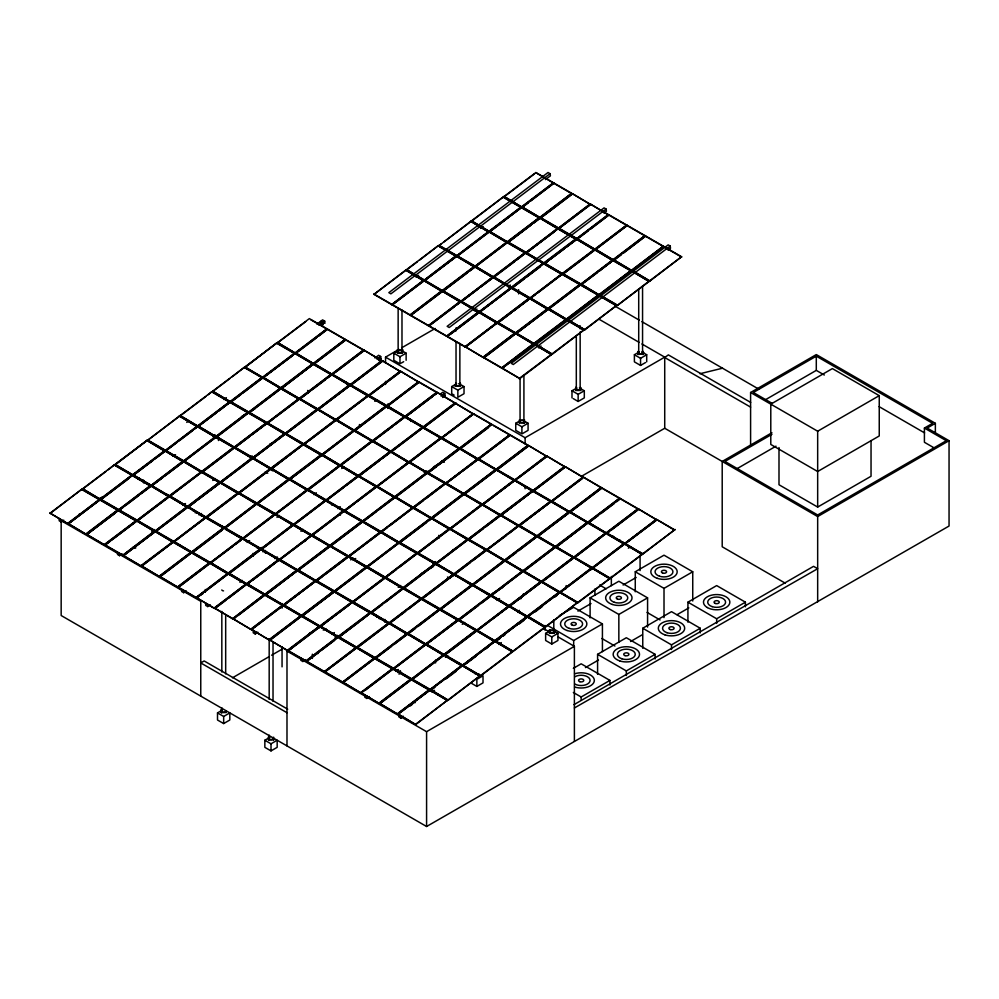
<?xml version="1.0" encoding="UTF-8"?>
<svg xmlns="http://www.w3.org/2000/svg" width="999" height="999" viewBox="0 0 999 999"><rect width="100%" height="100%" fill="white"/><g stroke="black" fill="none" stroke-linecap="round" stroke-linejoin="round"><path stroke-width="1.5" d="M225.949 712.175L226.186 712.337M460.489 383.304L459.79 383.978L460.489 383.566M553.708 630.719L554.42 630.332M460.139 383.466L460.489 386.288L455.319 386.238L455.844 385.502M456.281 573.688L455.569 573.888L456.281 574M79.246 514.073L79.396 514.61M139.435 479.945L139.66 479.258M192.732 510.164L193.294 510.976L193.182 510.164M214.935 434.602L214.71 437.15M197.315 513.374L197.902 512.937M272.377 470.866L272.702 470.541M256.78 547.14L257.33 547.177M257.093 547.327L257.405 547.914M226.298 712.549L221.129 712.599L221.129 709.565L221.753 709.839M221.591 712.599L221.353 712.362M221.778 710.289L221.441 709.64M221.553 711.812L221.728 712.699M261.551 550.237L261.95 547.402M261.551 549.338L293.419 525.049L311.126 535.601L279.383 559.527L261.588 549.288L293.419 525.049M268.469 737.212L269.031 736.937M268.469 736.9L268.469 739.934L273.639 739.884L273.639 737.162M269.131 737.612L268.694 737.175M269.043 739.597L269.068 740.009M273.152 739.422L273.639 739.884M331.993 504.87L331.705 505.057M316.396 653.296L316.571 653.995M397.427 349.875L402.609 349.825L402.609 352.859L397.427 352.859L397.427 349.825L398.089 350.549M397.877 352.747L397.977 352.547M398.002 352.422L397.44 352.822L402.21 352.734M376.573 616.121L376.81 616.858M455.969 383.978L455.794 383.479M460.489 386.238L459.965 385.901M444.018 654.982L443.793 655.669L444.255 655.244M443.793 655.669L444.143 655.107L461.75 665.734L445.304 656.231M520.017 420.629L519.717 419.967M519.38 422.902L519.88 422.639M524.537 419.905L519.368 419.955L519.368 422.939L524.537 422.939L523.926 419.942M524.537 422.627L524.537 422.902M524.088 422.902L523.951 423.114M474.325 672.739L474.975 673.139M479.495 675.199L478.908 675.624M519.305 610.327L518.943 612.587M575.899 387.562L575.611 390.472M575.611 387.437L576.236 387.712M580.781 387.749C578.858 387.15 582.529 387.837 580.781 390.472L576.036 390.472M549.25 630.019L554.42 630.019L554.42 633.054L549.25 633.054L549.662 630.057M549.837 632.692L549.712 632.267M554.42 632.742L553.833 633.229L553.896 632.567M554.42 633.004L554.02 633.116M638.661 352.135L638.011 351.673L638.661 351.648M638.336 354.258L638.011 354.133M643.181 354.445C645.167 352.023 641.221 351.111 643.181 351.723M642.482 352.147L643.181 351.411M642.782 354.508L642.694 353.946M322.665 324.975L322.652 322.577L320.592 321.403L320.604 323.788L322.665 324.975L324.675 321.104L322.577 319.892L316.933 324.163M455.319 386.288L455.756 383.316M451.66 576.398L451.71 576.823M638.011 351.411C639.522 351.648 636.95 351.511 638.011 354.445M455.919 383.554L455.669 383.454M376.498 616.258L376.66 616.907M50.112 513.149L81.856 489.21L99.513 499.413L67.82 523.701L50.05 513.124L67.82 523.701M82.63 488.761L114.373 464.835L132.03 475.024L100.337 499.325L82.58 488.736L100.337 499.325M146.841 440.409L115.16 464.71L132.867 474.937L164.61 450.999L146.841 440.409L164.61 450.999M50.112 513.486L81.856 489.21M82.63 489.098L105.832 471.603M108.267 469.767L114.373 464.835M146.928 440.459L115.072 464.335L132.867 474.937M179.37 416.034L147.627 440.297L165.335 450.524L197.078 426.585L179.37 416.034L197.078 426.585M180.157 415.584L211.888 391.658L229.545 401.848L197.864 426.136L180.095 415.559L197.864 426.136M115.16 464.71L146.89 440.771M147.627 440.297L179.37 416.371M212.675 391.208L244.418 367.27L262.075 377.46L230.382 401.76L212.625 391.171L230.382 401.76M180.145 415.921L205.782 396.591M208.229 394.742L211.888 391.658M212.675 391.533L229.758 378.646M232.205 376.798L244.418 367.27M277.61 342.545L309.353 318.606L327.01 328.796L295.317 353.097L277.547 342.507L295.317 353.097M245.08 367.257L276.773 342.957L245.08 367.257L262.787 377.485L293.306 354.47M277.61 342.869L305.682 321.703M186.751 422.415L189.223 420.542M318.981 325.349L324.638 321.079L324.95 323.251L322.889 322.065M59.191 518.419L59.203 520.816L61.264 521.99L63.736 520.129M223.876 399.525L226.361 397.652M67.77 523.339L99.513 499.413M100.287 498.963L132.03 475.024M132.817 474.575L164.548 450.636M165.335 450.524L197.028 426.236M86.051 534.24L68.294 523.651L100.037 499.712L117.745 509.94L86.051 534.24L68.269 523.638M197.802 425.786L229.545 401.848M230.332 401.398L262.075 377.46M68.344 523.676L100.112 499.762M132.642 475.374L100.862 499.625L118.581 509.852L150.312 485.914L132.605 475.686M262.737 377.123L294.48 353.184L276.823 342.994L245.005 366.883L262.787 377.485M295.267 352.734L327.01 328.796M68.344 524.013L100.037 499.712M100.862 499.625L128.946 478.446M197.602 426.561L165.859 450.836L183.566 461.051L215.309 437.125L197.602 426.561L195.155 428.733M216.096 436.675L198.339 426.086L230.07 402.147L247.789 412.375L216.096 436.675L198.302 426.073M182.842 461.526L165.085 450.949L182.842 461.526L151.099 485.464L133.391 475.237L152.922 460.514M155.369 458.666L165.135 451.311M165.859 450.836L176.848 442.545M179.296 440.709L192.72 430.581M198.389 426.111L230.157 402.197M262.675 377.809L230.906 402.06L248.614 412.287L280.357 388.349L262.6 377.772L280.357 388.349M281.031 388.012L263.261 377.422L295.005 353.484L312.712 363.711L281.031 388.012L263.237 377.41M198.389 426.448L216.696 412.637M219.143 410.801L230.07 402.147M230.906 402.06L240.672 394.692M243.119 392.857L262.65 378.122M263.324 377.46L295.055 353.521L312.774 364.073M295.841 353.072L327.585 329.133L345.242 339.335L313.549 363.624L295.791 353.034L313.549 363.624M405.719 270.105L373.976 294.368L391.683 304.595L423.426 280.657L405.719 270.105L423.426 280.657M438.274 245.742L406.456 269.63L424.213 280.207L455.906 255.919L438.186 245.692L419.93 259.865M263.311 377.784L292.62 355.694M295.841 353.396L316.596 337.749M319.031 335.914L327.585 329.133M373.976 294.368L405.719 270.429M470.766 221.341L439.023 245.604L456.73 255.831L488.474 231.893L470.766 221.341L488.474 231.893M490.484 230.519L520.954 207.143L503.296 196.953L471.503 220.854L489.26 231.443L471.466 220.841M407.729 269.068L417.495 261.701M439.023 245.604L441.471 243.756M443.906 241.92L470.766 221.666M504.07 196.503L535.814 172.565L553.471 182.767L521.778 207.055L504.02 196.466L521.778 207.055M471.553 221.216L503.296 196.953M504.07 196.828L534.59 173.814M550.099 173.689L390.896 293.843L388.836 292.657L548.039 172.502L550.099 173.689L550.412 175.849L545.429 179.608M416.084 277.223L418.569 275.349M480.756 228.421L483.241 226.536M86.001 533.878L117.745 509.94M118.581 509.852L150.262 485.551M151.099 485.464L182.792 461.163M183.566 461.051L215.26 436.763M216.046 436.313L247.789 412.375M248.614 412.287L280.307 387.987M118.431 510.339L86.738 534.627L104.445 544.855L136.189 520.916L118.481 510.689M280.981 387.649L312.712 363.711M313.499 363.261L345.242 339.335M391.683 304.595L423.376 280.294M118.506 510.377L86.663 534.253L104.445 544.855M150.999 485.976L119.256 510.239L136.975 520.467L168.706 496.54L150.999 485.976L168.706 496.54M183.479 461.563L151.786 485.864L169.493 496.091L201.236 472.152L183.479 461.563L201.236 472.152M424.213 280.207L455.906 255.919M456.73 255.831L488.424 231.531M86.738 534.627L114.81 513.461M119.256 510.239L122.927 507.48M125.362 505.644L138.799 495.516M141.234 493.668L150.999 486.313M183.554 461.613L151.736 485.502L169.493 496.091M184.253 461.126L215.996 437.187L233.654 447.377L201.96 471.678L184.203 461.088L201.96 471.678M235.714 446.366L266.184 422.989L248.526 412.799L216.733 436.7L234.49 447.29L216.808 436.75M489.21 231.081L520.954 207.143M521.728 206.693L553.471 182.767M151.786 485.864L162.775 477.572M165.21 475.736L183.529 461.925M184.253 461.451L215.996 437.187M281.044 388.411L249.3 412.687L267.008 422.902L298.751 398.976L281.044 388.748M423.963 280.632L392.22 304.895L409.927 315.122L441.67 291.184L423.963 280.632L441.67 291.184M456.431 256.219L424.737 280.519L442.445 290.734L474.188 266.808L456.431 256.219L474.188 266.808M216.783 437.062L248.526 412.799M249.3 412.687L279.82 389.672M314.235 363.686L345.979 339.76L363.636 349.95L331.943 374.25L314.185 363.661L331.943 374.25M392.22 304.895L423.951 280.969M456.481 256.256L424.737 280.182L442.445 290.734M489.011 231.868L457.267 256.131L474.975 266.358L506.718 242.42L488.948 231.83L506.718 242.42M281.706 388.399L313.399 364.111L281.706 388.399L299.425 398.626L331.106 374.338L313.449 364.136L281.631 388.024L299.425 398.626M314.235 364.023L345.979 339.76M424.737 280.519L456.481 256.581M457.267 256.131L488.998 232.193M522.315 207.03L554.058 183.092L571.703 193.294L540.022 217.582L522.252 207.005L540.022 217.582M489.785 231.743L521.478 207.455L489.785 231.743L507.492 241.97L539.185 217.67L521.528 207.48L489.71 231.368L507.492 241.97M522.315 207.367L528.409 202.76M530.856 200.911L554.058 183.092M104.395 544.492L136.139 520.554M136.975 520.467L168.656 496.178M201.186 471.79L169.443 495.729L166.983 494.305M201.91 471.316L233.654 447.377M234.44 446.928L266.184 422.989M267.008 422.902L298.701 398.613M409.927 315.122L441.608 290.834M169.243 496.515L137.5 520.779L155.207 530.993L186.95 507.067L169.243 496.515L186.95 507.067M299.375 398.264L331.106 374.338M331.893 373.888L363.636 349.95M442.395 290.384L474.138 266.446M474.975 266.358L506.655 242.058M154.42 531.443L136.663 520.866L154.42 531.443L122.677 555.382L104.97 545.154L109.853 541.47M112.3 539.635L136.713 521.228M170.017 496.066L201.761 472.127L219.418 482.317L187.725 506.618L169.967 496.028L187.725 506.618M234.266 447.727L202.497 471.978L220.205 482.205L251.948 458.266L234.178 447.689L251.948 458.266M507.442 241.608L539.185 217.67M539.972 217.22L571.703 193.294M137.5 520.779L169.243 496.84M170.017 496.391L201.761 472.127M202.497 471.978L234.228 448.039M299.275 398.951L267.532 423.214L285.252 433.441L316.983 409.503L299.275 398.951L316.983 409.503M284.465 433.891L266.708 423.301L284.465 433.891L252.722 457.817L235.015 447.589L249.663 436.551M252.11 434.702L266.758 423.663M267.532 423.214L273.639 418.606M276.086 416.77L299.275 399.275M331.693 374.675L299.95 398.938L317.657 409.165L349.4 385.227L331.693 374.675L349.4 385.227M364.21 350.287L332.467 374.55L350.174 384.777L381.918 360.839L364.21 350.287L381.918 360.839M442.357 291.258L410.614 315.522L428.321 325.749L460.064 301.81L442.357 291.258L460.064 301.81M474.9 266.883L443.131 291.134L460.839 301.361L492.582 277.422L474.825 266.845L492.582 277.422M299.95 398.938L309.715 391.571M312.15 389.722L325.587 379.608M328.022 377.759L331.693 375M410.614 315.522L442.345 291.583M475.661 266.421L507.405 242.482L525.049 252.685L493.369 276.973L475.599 266.396L493.369 276.973M336.139 371.79L349.563 361.663M351.998 359.815L364.21 350.612M443.131 291.134L467.544 272.727M469.992 270.879L474.875 267.195M475.661 266.745L507.405 242.482M572.452 193.719L540.709 217.982L558.416 228.209L590.159 204.271L572.452 193.719L590.159 204.271M557.629 228.659L539.872 218.069L557.629 228.659L525.886 252.597L508.179 242.37L531.381 224.875M533.816 223.039L539.922 218.431M540.709 217.982L572.439 194.043M212.775 480.444L215.26 478.571M374.987 358.029L378.609 355.294L380.669 356.468L380.981 358.641L378.534 360.477M183.004 505.432L185.502 503.558M377.035 359.215L380.669 356.468M117.507 552.097L117.52 554.482L119.58 555.669L122.053 553.796M151.736 531.406L154.221 529.545M249.663 457.742L252.148 455.869M122.677 555.382L154.37 531.093M155.207 530.993L186.9 506.705M187.675 506.256L219.418 482.317M220.205 482.205L251.885 457.904M252.722 457.817L284.415 433.529M285.252 433.441L316.933 409.14M155.057 531.48L123.364 555.781L141.071 566.008L172.815 542.07L155.057 531.48L172.815 542.07M317.657 409.165L349.35 384.865M428.321 325.749L460.002 301.448M155.132 531.53L123.364 555.444L141.071 566.008M187.637 507.13L155.894 531.393L173.601 541.62L205.344 517.682L187.637 507.13L205.344 517.682M220.105 482.717L188.411 507.005L206.119 517.232L237.862 493.294L220.105 482.717L237.862 493.294M350.174 384.777L381.868 360.477M460.839 301.361L492.532 277.06M493.319 276.611L525.049 252.685M123.364 555.781L155.107 531.843M155.894 531.393L187.637 507.455M220.155 482.742L188.411 506.68L206.119 517.232M252.635 458.341L220.891 482.604L238.599 492.819L270.342 468.893L252.635 458.341L270.342 468.893M285.102 433.916L253.409 458.216L271.116 468.444L302.859 444.505L285.102 433.916L302.859 444.505M525.886 252.597L557.579 228.296M558.416 228.209L590.097 203.908M188.411 507.005L195.742 501.486M198.177 499.65L220.155 483.079M220.891 482.604L252.622 458.666M285.177 433.966L253.409 457.892L271.116 468.444M317.67 409.565L285.926 433.828L303.646 444.056L335.377 420.117L317.67 409.565L335.377 420.117M350.025 385.264L318.344 409.553L336.051 419.78L367.794 395.841L350.025 385.264L367.794 395.841M460.614 301.798L428.846 326.049L446.553 336.276L478.296 312.337L460.539 301.748L478.296 312.337M253.409 458.216L285.152 434.278M285.926 433.828L317.67 409.89M350.112 385.302L318.294 409.19L336.051 419.78M382.605 360.901L350.861 385.164L368.569 395.392L400.312 371.466L382.605 360.901L400.312 371.466M428.846 326.049L454.483 306.718M456.918 304.87L460.589 302.11M493.893 276.948L525.636 253.009L543.294 263.212L511.6 287.5L493.843 276.923L511.6 287.5M558.104 228.596L526.411 252.897L544.13 263.124L575.861 239.186L558.154 228.958M318.344 409.553L350.087 385.614M510.814 287.949L493.056 277.372L510.814 287.949L479.083 311.888L461.363 301.661L478.459 288.773M480.906 286.938L493.106 277.734M493.893 277.285L514.647 261.626M517.082 259.79L525.636 253.009M558.179 228.646L526.423 252.572L544.13 263.124M590.684 204.246L558.941 228.509L576.648 238.736L608.391 214.797L590.684 204.246L608.391 214.797M350.861 385.164L382.605 361.238M526.411 252.897L554.495 231.718M558.941 228.509L590.684 204.57M606.131 209.078L449.2 327.51L447.152 326.323L604.083 207.892L606.131 209.078L606.443 211.239L603.945 213.124M474.425 310.876L476.91 308.991M141.021 565.646L172.765 541.708M173.601 541.62L205.294 517.32M206.069 516.87L237.812 492.944M238.599 492.819L270.279 468.531M271.066 468.081L302.809 444.143M303.646 444.056L335.327 419.755M446.553 336.276L478.246 311.975M141.608 565.983L173.351 542.045L190.996 552.235L159.316 576.535L141.546 565.946L159.316 576.535M174.076 541.558L205.869 517.657L223.526 527.847L191.833 552.147L174.076 541.558L191.833 552.147M336.001 419.418L367.744 395.479M368.569 395.392L400.262 371.104M479.083 311.888L510.764 287.6M511.55 287.15L543.294 263.212M141.608 566.308L173.351 542.045M238.399 493.269L206.656 517.544L224.363 527.759L256.106 503.833L238.399 493.269L256.106 503.833M270.866 468.868L239.123 493.131L256.83 503.359L288.574 479.42L270.866 468.868L288.574 479.42M303.334 444.455L271.641 468.743L289.36 478.971L321.091 455.032L303.334 444.455L272.827 468.081M544.068 262.762L575.811 238.823M576.648 238.736L608.341 214.435M174.126 541.92L205.869 517.657M206.656 517.544L238.386 493.606M239.123 493.131L270.866 469.193M303.409 444.493L271.641 468.419L289.36 478.971M335.914 420.092L304.171 444.355L321.878 454.582L353.621 430.644L335.914 420.092L353.621 430.644M336.576 419.755L368.319 395.816L385.976 406.019L354.283 430.307L336.526 419.717L354.283 430.307M400.874 371.453L369.106 395.704L386.813 405.919L418.556 381.993L400.786 371.403L418.556 381.993M479.008 312.425L447.24 336.663L464.947 346.89L496.69 322.964L478.933 312.375L496.69 322.964M304.171 444.355L306.606 442.52M309.053 440.684L335.914 420.429M336.576 420.079L368.319 395.816M450.899 333.903L477.759 313.649M544.03 263.636L512.287 287.899L529.994 298.127L561.738 274.188L544.03 263.961M576.498 239.223L544.805 263.511L562.524 273.738L594.255 249.8L576.498 239.223L594.255 249.8M369.106 395.704L399.625 372.689M479.757 312.287L511.451 287.987L479.707 311.925L497.477 322.515L529.158 298.214L511.5 288.024L479.682 311.913L497.477 322.515M512.287 287.899L524.5 278.696M526.935 276.848L540.359 266.721M576.573 239.261L544.817 263.187L562.524 273.738M596.266 248.439L626.735 225.062L609.078 214.872L577.285 238.773L595.042 249.35L577.36 238.811M544.805 263.511L548.476 260.751M550.911 258.916L564.348 248.788M566.783 246.94L576.548 239.585M577.335 239.136L588.324 230.844M590.759 229.008L609.078 214.872M159.266 576.173L190.996 552.235M191.783 551.785L223.526 527.847M256.044 503.471L224.363 527.759M256.83 503.359L288.524 479.058M289.298 478.608L321.041 454.67M321.878 454.582L353.571 430.294M354.233 429.945L385.976 406.019M464.947 346.89L496.64 322.602M160.002 576.598L191.746 552.659L209.39 562.862L177.71 587.15L159.94 576.573L177.71 587.15M225.524 529.333L241.97 538.836L224.263 528.284L192.52 552.547L210.227 562.774L240.747 539.76M386.813 405.919L418.494 381.63M497.415 322.153L529.158 298.214M529.994 298.127L561.688 273.826M160.002 576.923L191.746 552.659M274.5 514.448L256.793 503.896L225.05 528.159L242.757 538.386L273.276 515.372M289.26 479.483L257.517 503.746L275.225 513.973L306.968 490.034L289.26 479.483L306.968 490.034M321.728 455.069L290.035 479.37L307.754 489.585L339.485 465.659L321.728 455.069L339.485 465.659M562.462 273.376L594.205 249.45M594.992 249.001L626.735 225.062M192.52 552.547L221.815 530.444M225.05 528.159L256.793 503.896M257.517 503.746L289.26 479.82M321.778 455.094L290.035 479.033L307.754 489.585M341.496 464.285L371.965 440.909L354.308 430.719L322.515 454.62L340.272 465.209L322.565 454.657M465.472 346.865L497.215 322.939L514.872 333.129L483.179 357.417L465.422 346.84L483.179 357.417M529.682 298.514L498.002 322.814L515.709 333.042L547.452 309.103L529.682 298.514L547.452 309.103M290.035 479.37L321.778 455.432M322.565 454.982L354.308 430.719M354.97 430.369L386.713 406.443L404.37 416.633L372.677 440.934L354.92 430.344L372.677 440.934M387.5 405.994L419.243 382.055L436.888 392.245L405.207 416.546L387.437 405.956L405.207 416.546M465.472 347.202L497.215 322.939M529.77 298.564L498.002 322.49L515.709 333.042M530.469 298.064L562.262 274.163L579.919 284.353L548.226 308.654L530.469 298.064L548.226 308.654M354.97 430.706L386.713 406.443M498.002 322.814L511.426 312.687M513.873 310.851L528.521 299.8M594.792 249.775L563.049 274.051L580.756 284.265L612.499 260.339L594.792 249.775L612.499 260.339M595.566 249.325L627.31 225.399L644.967 235.589L613.274 259.89L595.516 249.3L613.274 259.89M387.5 406.318L419.243 382.055M530.519 298.426L535.402 294.742M537.849 292.907L562.262 274.163M563.049 274.051L594.792 250.112M595.566 249.663L627.31 225.399M177.66 586.788L209.39 562.862M210.227 562.774L241.92 538.473M274.438 514.085L242.757 538.386M275.225 513.973L306.918 489.672M307.692 489.235L339.435 465.297M340.222 464.847L371.965 440.909M483.129 357.068L514.872 333.129M209.977 563.199L178.234 587.462L195.941 597.677L227.685 573.751L209.977 563.199L227.685 573.751M210.764 562.749L242.495 538.811L260.152 549L228.471 573.301L210.702 562.712L228.471 573.301M372.627 440.571L404.37 416.633M515.659 332.679L547.402 308.741M548.176 308.291L579.919 284.353M178.234 587.462L208.754 564.447M275.05 514.435L243.281 538.686L260.989 548.913L292.732 524.975L274.975 514.398L292.732 524.975M307.492 490.01L275.749 514.273L293.456 524.5L325.199 500.574L307.492 490.01L325.199 500.574M405.157 416.183L436.888 392.245M580.756 284.265L612.449 259.977M210.752 563.074L232.73 546.503M235.177 544.667L241.271 540.059M243.281 538.686L273.801 515.671M340.022 465.634L308.279 489.897L325.986 500.124L357.729 476.186L340.022 465.634L357.729 476.186M340.796 465.184L372.54 441.246L390.197 451.436L358.504 475.736L340.746 465.147L358.504 475.736M613.224 259.528L644.967 235.589M275.749 514.273L292.844 501.386M295.279 499.55L307.492 490.347M308.279 489.897L340.01 465.959M373.151 440.871L404.945 416.97L422.602 427.16L390.921 451.461L373.151 440.871L390.921 451.461M437.425 392.557L455.182 403.134L437.425 392.557L405.731 416.845L423.439 427.072L455.969 402.684M515.609 333.554L483.866 357.817L501.573 368.044L533.316 344.106L515.609 333.554L533.316 344.106M548.076 309.141L516.396 333.429L534.103 343.656L565.846 319.717L548.076 309.141L565.846 319.717M340.796 465.509L356.668 453.546M359.116 451.698L372.54 441.246M373.201 441.233L392.744 426.498M395.179 424.662L404.945 416.97M437.5 392.595L405.731 416.521L423.439 427.072M483.866 357.817L514.385 334.802M548.164 309.178L516.396 333.104L534.103 343.656M548.863 308.691L580.656 284.79L598.314 294.98L566.62 319.28L548.863 308.691L566.62 319.28M581.393 284.303L613.124 260.364L630.844 270.592L599.15 294.892L581.393 284.303L599.15 294.892M405.731 416.845L432.592 396.591M435.027 394.755L437.475 392.919M516.396 333.429L548.139 309.503M548.913 309.053L580.656 284.79M613.96 259.952L645.704 236.014L663.361 246.204L631.668 270.504L613.91 259.915L631.668 270.504M581.443 284.665L597.315 272.702M599.75 270.854L613.124 260.364L581.356 284.29M613.96 260.277L621.291 254.757M623.726 252.922L645.704 236.014M276.985 517.357L279.458 515.484M341.733 468.494L344.205 466.62M440.284 394.118L442.707 392.295L444.755 393.481L445.067 395.641L442.632 397.477M247.14 542.457L249.625 540.584M441.121 396.216L444.755 393.481M181.643 589.123L181.656 591.508L183.704 592.694L186.176 590.821M313.861 494.655L316.346 492.782M195.941 597.677L227.635 573.389M228.409 572.939L260.152 549M260.989 548.913L292.682 524.612M293.456 524.5L325.15 500.212M325.986 500.124L357.679 475.824M358.454 475.374L422.602 427.16M501.573 368.044L533.266 343.743M215.559 607.38L246.029 584.003L228.371 573.813L196.578 597.714L214.335 608.304L196.628 597.752M229.158 573.364L260.889 549.425L278.546 559.627L246.865 583.916L229.096 573.326L246.865 583.916M423.389 426.71L455.132 402.772M534.053 343.294L565.796 319.368M566.57 318.918L598.314 294.98M196.628 598.076L202.735 593.468M205.17 591.633L228.371 573.813M294.118 524.55L325.861 500.611L343.519 510.814L311.825 535.102L294.068 524.525L311.825 535.102M358.304 476.186L326.536 500.437L344.243 510.664L375.986 486.725L358.229 476.136L375.986 486.725M599.1 294.53L630.844 270.592M631.618 270.142L663.361 246.204M229.146 573.688L259.665 550.674M294.118 524.887L325.861 500.611M326.536 500.437L343.631 487.549M346.066 485.701L358.279 476.498M391.308 451.523L423.101 427.622L440.759 437.812L409.066 462.112L391.358 451.548L407.804 461.376M533.853 344.081L502.11 368.344L519.817 378.571L551.56 354.633L533.853 344.081L551.56 354.633M407.13 461.713L390.634 451.86L408.391 462.45L376.66 486.388L358.941 476.161L379.695 460.514M382.142 458.666L390.684 452.222M455.507 403.346L423.763 427.609L441.471 437.837L473.214 413.898L455.507 403.346L473.214 413.898M534.627 343.631L566.371 319.692L584.028 329.895L552.335 354.183L534.577 343.606L552.335 354.183M567.157 319.255L598.901 295.317L616.545 305.507L584.865 329.807L567.095 319.218L584.865 329.807M391.358 451.885L423.101 427.622M423.763 427.609L455.507 403.671M502.11 368.344L533.841 344.418M534.627 343.968L566.371 319.692M631.443 270.941L599.675 295.192L617.382 305.419L649.125 281.481L631.368 270.904L649.125 281.481M632.205 270.479L663.935 246.541L681.593 256.743L649.912 281.031L632.142 270.454L649.912 281.031M570.816 316.82L598.901 295.317M599.675 295.192L631.418 271.253M632.192 270.804L663.935 246.541M670.217 246.079L513.299 364.51L511.238 363.324L668.169 244.892L670.217 246.079L670.529 248.252L668.044 250.125M538.511 347.877L541.008 345.991M300.949 531.343L303.421 529.47M205.682 602.996L205.694 605.382L207.742 606.568L210.215 604.707M239.91 582.305L242.382 580.431M337.824 508.641L340.309 506.768M214.285 607.941L246.029 584.003M246.803 583.553L278.546 559.627M279.383 559.527L311.076 535.239M311.775 534.74L343.519 510.814M344.243 510.664L375.936 486.363M376.66 486.388L408.341 462.087M246.628 584.353L214.81 608.241L232.567 618.831L264.26 594.53L246.553 584.315L228.296 598.476M247.34 583.866L279.071 559.927L296.79 570.154L265.097 594.442L247.34 583.866L265.097 594.442M409.016 461.75L440.759 437.812M441.471 437.837L473.164 413.536M584.028 329.895L518.981 378.658M214.86 608.603L225.849 600.324M279.907 559.502L311.651 535.576L329.308 545.766L297.615 570.067L279.857 559.477L297.615 570.067M312.362 535.077L344.093 511.151L361.75 521.341L330.07 545.641L312.3 535.052L330.07 545.641M376.511 486.7L344.767 510.964L362.487 521.191L394.218 497.252L376.511 486.7L394.218 497.252M584.815 329.445L616.545 305.507M617.382 305.419L649.075 281.119M247.39 584.228L249.825 582.38M252.272 580.544L265.697 570.417M268.144 568.568L279.071 559.927L247.315 583.853M279.907 559.84L289.673 552.472M292.12 550.636L311.651 535.576M377.185 486.363L408.928 462.425L426.585 472.614L394.892 496.915L377.135 486.326L394.892 496.915M409.59 462.087L441.333 438.149L458.991 448.339L427.297 472.639L409.54 462.05L427.297 472.639M649.862 280.669L681.593 256.743M312.35 535.414L344.093 511.151M344.767 510.964L354.533 503.596M356.98 501.76L376.511 487.025M377.185 486.688L407.704 463.673M441.945 437.774L473.738 413.873L491.396 424.063L459.715 448.364L441.945 437.774L459.715 448.364M409.59 462.412L441.333 438.149M441.995 438.136L473.738 413.873M232.567 618.831L264.26 594.53M265.047 594.093L296.79 570.154M297.565 569.705L329.308 545.766M330.007 545.279L361.75 521.341M362.487 521.191L394.168 496.89M394.842 496.553L426.585 472.614M427.247 472.277L458.991 448.339M459.652 448.002L491.396 424.063M233.254 618.893L264.997 594.967L282.655 605.157L250.961 629.457L233.204 618.868L250.961 629.457M233.254 619.23L235.702 617.382M238.137 615.546L264.997 594.967M298.301 570.129L330.045 546.191L347.702 556.393L316.009 580.681L298.251 570.092L316.009 580.681M362.512 521.778L330.744 546.028L348.464 556.256L380.194 532.317L362.437 521.74L380.194 532.317M394.905 497.315L363.161 521.59L380.881 531.805L412.612 507.879L394.905 497.315L412.612 507.879M265.784 594.842L297.465 570.541L265.784 594.842L283.491 605.069L265.734 594.48L297.527 570.579L315.185 580.769L284.715 604.145M298.301 570.454L328.821 547.44M330.744 546.028L362.487 522.09M363.161 521.59L376.598 511.463M379.033 509.615L393.681 498.576M395.579 496.978L427.322 473.039L444.98 483.241L413.286 507.529L395.529 496.953L413.286 507.529M459.727 448.763L427.984 473.026L445.691 483.254L477.435 459.328L459.727 448.763L477.435 459.328M395.579 497.315L427.322 473.039M460.402 448.426L492.132 424.488L509.79 434.69L478.109 458.978L460.339 448.401L478.109 458.978M427.984 473.026L436.526 466.583M438.973 464.747L459.727 449.1M460.389 448.751L488.474 427.584M250.911 629.095L282.655 605.157M283.441 604.707L315.185 580.769M315.959 580.319L347.702 556.393M348.464 556.256L380.144 531.955M380.881 531.805L412.562 507.517M413.236 507.167L444.98 483.241M251.498 629.432L283.241 605.494L300.886 615.684L269.206 639.984L251.436 629.395L269.206 639.984M445.691 483.254L477.385 458.966M478.046 458.616L509.79 434.69M251.498 629.757L283.241 605.494M348.314 556.743L316.546 580.981L334.253 591.208L365.996 567.282L348.226 556.693L365.996 567.282M380.731 532.292L348.988 556.555L366.695 566.783L398.439 542.844L380.731 532.292L398.439 542.844M381.406 531.78L413.149 507.854L430.806 518.044L399.113 542.345L381.356 531.755L399.113 542.345M284.016 605.369L315.709 581.081L283.966 605.007L301.723 615.596L333.416 591.296L315.759 581.106L283.941 604.994L301.723 615.596M316.546 580.981L322.64 576.386M325.087 574.537L348.276 557.055M413.811 507.504L445.554 483.578L463.211 493.768L431.518 518.069L413.761 507.48L431.518 518.069M446.166 483.204L477.909 459.265L495.616 469.493L463.936 493.781L446.166 483.204L463.936 493.781M348.988 556.555L380.719 532.629M381.406 532.117L387.5 527.509M389.947 525.674L413.149 507.854M413.811 507.842L423.576 500.474M426.024 498.626L445.554 483.578M478.633 458.953L510.377 435.015L528.034 445.217L496.341 469.505L478.583 458.928L496.341 469.505M446.216 483.566L459.652 473.439M462.087 471.59L476.735 460.551M478.633 459.29L510.377 435.015M350.674 559.902L353.147 558.029M253.234 630.456L253.247 632.842L255.307 634.028L257.779 632.155M353.196 560.389L355.681 558.516M269.156 639.622L300.886 615.684M301.673 615.234L333.416 591.296M334.253 591.208L365.934 566.92M398.389 542.494L366.695 566.783M399.063 541.982L430.806 518.044M431.468 517.707L463.211 493.768M463.873 493.431L495.616 469.493M496.291 469.155L528.034 445.217M269.892 640.047L301.636 616.108L319.28 626.311L287.6 650.599L269.83 640.009L287.6 650.599M334.103 591.695L302.41 615.996L320.117 626.211L351.86 602.285L334.103 591.695L351.86 602.285M269.892 640.371L301.636 616.108M334.178 591.745L302.41 615.659L320.117 626.211M366.708 567.357L334.94 591.608L352.647 601.835L384.39 577.897L366.621 567.307L384.39 577.897M367.357 566.833L399.101 542.894L416.745 553.096L385.065 577.385L367.382 566.845M431.518 518.456L399.775 542.719L417.482 552.947L449.225 529.008L431.518 518.456L449.225 529.008M302.41 615.996L334.153 592.057M334.94 591.608L366.67 567.669M367.357 567.157L399.101 542.894M399.775 542.719L426.623 522.465M429.071 520.629L431.506 518.781M463.923 494.18L432.18 518.444L449.887 528.671L481.63 504.732L463.923 494.18L481.63 504.732M496.353 469.917L464.585 494.168L482.292 504.383L514.035 480.457L496.278 469.867L514.035 480.457M432.18 518.444L463.923 494.505M528.746 445.629L497.002 469.892L514.71 480.107L546.453 456.181L528.746 445.629L546.453 456.181M464.585 494.168L469.468 490.484M471.915 488.636L496.328 470.229M497.002 469.892L528.733 445.954M287.55 650.237L319.28 626.311M320.067 625.861L351.81 601.922M352.647 601.835L384.328 577.534M385.065 577.385L416.745 553.096M417.482 552.947L449.163 528.646M449.887 528.671L481.58 504.37M319.892 626.66L288.124 650.911L305.831 661.126L337.575 637.2L319.817 626.61L337.575 637.2M352.335 602.222L320.642 626.523L338.361 636.75L370.092 612.812L352.385 602.584M482.292 504.383L513.986 480.094M514.71 480.107L546.391 455.819M288.124 650.911L319.867 626.972M352.41 602.272L320.567 626.148L338.361 636.75M384.915 577.872L353.171 602.135L370.879 612.362L402.622 588.423L384.915 577.872L402.622 588.423M385.589 577.36L417.332 553.421L434.99 563.623L403.296 587.912L385.539 577.335L403.296 587.912M449.75 528.983L418.007 553.246L435.714 563.473L467.457 539.535L449.75 528.983L467.457 539.535M320.642 626.523L348.726 605.344M482.155 504.707L450.412 528.971L468.119 539.198L499.862 515.259L482.155 504.707L499.862 515.259M514.51 480.394L482.829 504.695L500.536 514.922L532.28 490.984L514.51 480.394L532.28 490.984M353.171 602.135L384.915 578.196M386.813 576.773L396.578 569.405M399.013 567.569L417.332 553.421M418.007 553.246L449.75 529.308M450.412 528.971L482.155 505.032M514.597 480.444L482.829 504.358L500.536 514.922M546.977 456.156L515.234 480.419L532.942 490.646L564.685 466.708L546.977 456.156L564.685 466.708M482.829 504.695L514.56 480.756M518.893 477.659L546.977 456.481M331.893 634.452L334.378 632.567M398.239 587.362L400.711 585.489M300.799 657.916L300.811 660.302L302.859 661.488L305.332 659.615M335.027 637.225L337.5 635.352M433.067 563.473L435.552 561.6M305.831 661.126L337.525 636.838M338.299 636.388L370.042 612.449M370.879 612.362L402.572 588.061M403.246 587.549L434.99 563.623M435.714 563.473L467.407 539.173M468.119 539.198L499.812 514.897M500.487 514.56L532.217 490.621M532.942 490.646L564.635 466.346M338.286 637.275L306.518 661.525L324.225 671.753L355.969 647.814L338.261 637.587M306.518 661.525L318.731 652.322M321.166 650.474L334.59 640.347M371.566 612.424L389.273 622.976L371.516 612.399L403.309 588.498L420.966 598.688L390.497 622.065M403.983 587.986L435.726 564.048L453.384 574.238L421.69 598.538L403.933 587.949L421.69 598.538M455.332 573.176L485.801 549.8L468.144 539.597L436.351 563.511L454.108 574.088L436.426 563.548M339.036 637.137L370.729 612.849L388.486 623.426L356.755 647.364L339.036 637.137L358.579 622.414M361.014 620.566L370.729 612.849L338.961 636.763L356.755 647.364M500.574 515.334L468.806 539.585L486.513 549.812L518.256 525.874L500.499 515.297L518.256 525.874M371.566 612.762L382.555 604.47M384.99 602.634L403.309 588.498M403.983 588.311L435.726 564.048M436.401 563.861L468.144 539.597M468.806 539.585L483.454 528.546M485.901 526.698L500.549 515.659M565.372 466.77L533.628 491.033L551.336 501.261L583.079 477.322L565.372 466.77L583.079 477.322M501.223 515.309L532.904 491.021L501.223 515.309L518.931 525.536L550.611 501.248L532.966 491.046L501.223 514.985L518.931 525.536M533.628 491.033L565.372 467.107M324.225 671.753L355.919 647.452M356.693 647.002L388.436 623.076M389.223 622.627L420.966 598.688M421.64 598.176L453.384 574.238M454.058 573.726L485.801 549.8M486.513 549.812L518.206 525.524M356.493 647.789L324.75 672.052L342.457 682.28L374.2 658.341L356.493 647.789L374.2 658.341M518.881 525.174L550.611 501.248M551.336 501.261L583.029 476.96M389.023 623.401L357.28 647.664L374.987 657.891L406.73 633.965L389.023 623.401L406.73 633.965M389.797 622.951L421.541 599.025L439.198 609.215L407.505 633.516L389.747 622.926L407.505 633.516M453.958 574.575L422.215 598.838L439.922 609.065L471.665 585.127L453.958 574.575L471.665 585.127M486.376 550.137L454.632 574.4L472.34 584.615L504.083 560.689L486.376 550.137L504.083 560.689M324.75 672.052L329.633 668.368M332.08 666.533L356.493 648.114M357.28 647.664L389.023 623.738M487.05 549.787L518.793 525.849L536.438 536.051L504.757 560.339L486.988 549.762L504.757 560.339M389.797 623.289L405.669 611.313M408.116 609.477L421.541 599.025M422.215 598.838L453.958 574.9M454.632 574.4L470.504 562.425M472.952 560.589L486.376 550.461M487.05 550.124L506.58 535.389M509.015 533.553L518.793 525.849M551.86 501.236L583.603 477.297L601.261 487.5L569.567 511.788L551.81 501.211L569.567 511.788M519.455 525.836L551.148 501.548L519.405 525.486L537.162 536.063L568.856 511.775L551.198 501.573L519.38 525.462L537.162 536.063M551.86 501.56L582.38 478.546M342.457 682.28L374.15 657.979M374.987 657.891L406.68 633.603M407.455 633.154L439.198 609.215M439.922 609.065L471.615 584.765M472.34 584.615L504.033 560.327M504.707 559.977L536.438 536.051M537.112 535.701L568.856 511.775M569.517 511.426L601.261 487.5M343.144 682.342L374.887 658.416L392.545 668.606L360.851 692.894L343.094 682.317L360.851 692.894M407.417 634.028L375.674 658.291L393.381 668.518L425.124 644.58L407.417 634.028L425.124 644.58M408.191 633.578L439.935 609.64L457.592 619.83L425.899 644.13L408.141 633.541L425.899 644.13M472.377 585.214L440.634 609.477L458.341 619.705L490.084 595.766L472.377 585.214L490.084 595.766M504.795 560.764L473.051 585.027L490.759 595.254L522.502 571.316L504.795 560.764L522.502 571.316M343.144 682.679L374.887 658.416M375.674 658.291L391.546 646.328M393.981 644.48L407.417 634.353M505.469 560.427L537.212 536.488L554.857 546.678L523.176 570.978L505.407 560.389L523.176 570.978M555.581 546.703L537.824 536.113L569.567 512.187L587.275 522.402L555.581 546.703L537.799 536.101M408.191 633.903L415.522 628.383M417.957 626.535L439.935 609.64M440.634 609.477L472.377 585.539M473.051 585.027L504.795 561.101M505.469 560.751L516.446 552.472M518.893 550.624L537.212 536.488M537.874 536.151L569.617 512.212L587.325 522.764M570.279 511.875L602.022 487.937L619.68 498.126L587.986 522.427L570.229 511.838L587.986 522.427M537.874 536.475L568.394 513.461M570.279 512.2L602.022 487.937M360.801 692.544L392.545 668.606M393.381 668.518L425.075 644.218M425.849 643.768L457.592 619.83M458.341 619.705L490.034 595.404M490.759 595.254L522.452 570.953M523.126 570.616L554.857 546.678M361.388 692.869L393.131 668.943L410.776 679.133L379.096 703.433L361.326 692.844L379.096 703.433M555.531 546.341L587.275 522.402M425.649 644.555L393.906 668.818L411.613 679.045L443.356 655.107L425.649 644.555L443.356 655.107M444.143 654.657L426.373 644.08L458.116 620.142L475.824 630.369L444.143 654.657L426.348 644.055M587.936 522.065L619.68 498.126M365.047 690.446L393.131 668.943M393.906 668.818L425.649 644.879M426.436 644.105L458.179 620.167L475.886 630.731M490.771 595.829L459.028 620.092L476.735 630.319L508.479 606.381L490.771 595.829L508.479 606.381M491.446 595.317L523.189 571.391L540.846 581.58L509.153 605.881L491.396 595.292L509.153 605.881M426.436 644.43L458.166 620.504M523.863 571.041L555.606 547.115L573.251 557.305L541.57 581.593L523.801 571.016L541.57 581.593M459.028 620.092L478.558 605.369M481.006 603.521L490.771 596.166M492.669 594.73L523.189 571.391M523.863 571.378L555.606 547.115M588.673 522.489L620.416 498.551L638.074 508.753L606.381 533.041L588.623 522.465L606.381 533.041M575.199 556.406L605.669 533.029L588.011 522.827L556.218 546.74L573.975 557.317L556.268 547.102L562.375 542.494M564.81 540.659L587.961 522.802L556.268 547.102M588.673 522.827L598.438 515.459M600.886 513.611L614.31 503.484M616.758 501.648L620.416 498.551M395.904 671.39L398.389 669.517M397.952 672.577L400.437 670.704M462.237 624.313L464.71 622.439M364.797 694.867L364.81 697.252L366.87 698.438L369.343 696.565M399.026 674.163L401.511 672.29M497.065 600.424L499.55 598.551M379.046 703.071L410.776 679.133M411.613 679.045L443.306 654.745M444.093 654.295L475.824 630.369M476.735 630.319L508.429 606.018M509.103 605.519L540.846 581.58M541.52 581.243L573.251 557.305M379.782 703.496L411.526 679.557L429.17 689.76L397.49 714.048L379.72 703.458L397.49 714.048M573.926 556.967L605.669 533.029M444.068 655.194L412.3 679.445L430.007 689.66L460.527 666.645M476.573 630.794L444.83 655.057L462.537 665.284L494.28 641.346L476.573 630.794L494.28 641.346M508.953 606.331L477.272 630.619L494.98 640.846L526.723 616.92L508.953 606.331L526.723 616.92M541.371 581.88L509.69 606.181L527.397 616.408L559.14 592.469L541.371 581.88L559.14 592.469M606.331 532.679L638.074 508.753M379.782 703.82L411.526 679.557M412.3 679.445L443.831 655.132M509.04 606.381L477.185 630.244L494.98 640.846M541.458 581.93L509.69 605.856L527.397 616.408M573.838 557.642L542.095 581.905L559.802 592.132L591.545 568.194L573.838 557.642L591.545 568.194M444.83 655.057L476.56 631.118M477.272 630.619L489.473 621.415M491.92 619.58L509.003 606.693M509.69 606.181L541.421 582.242M542.095 581.905L573.838 557.966M606.243 533.366L574.5 557.629L592.207 567.857L623.95 543.918L606.243 533.366L574.5 557.629M638.661 509.09L606.917 533.354L624.625 543.581L656.368 519.642L638.661 509.09L656.368 519.642M606.917 533.354L609.353 531.505M611.8 529.67L638.648 509.415M397.44 713.686L429.17 689.76M430.007 689.66L461.7 665.371M462.537 665.284L494.218 640.983M494.93 640.484L526.66 616.558M527.347 616.046L559.078 592.107M559.802 592.132L591.495 567.832M415.721 724.575L397.964 713.998L429.707 690.059L447.415 700.287L415.721 724.575L397.939 713.973M592.207 567.857L623.9 543.556M398.014 714.023L429.757 690.084L447.465 700.649M430.544 689.635L462.275 665.709L479.932 675.898L448.251 700.199L430.482 689.61L448.251 700.199M494.755 641.283L463.061 665.584L480.769 675.811L512.512 651.872L494.755 641.283L512.512 651.872M527.197 616.858L495.504 641.158L513.211 651.373L544.954 627.447L527.197 616.858L544.954 627.447M545.629 626.935L527.872 616.346L559.615 592.407L577.322 602.634L545.629 626.935L527.847 616.333M656.306 519.28L624.625 543.581M398.014 714.347L428.534 691.333M430.532 689.972L461.051 666.957M494.83 641.333L462.987 665.209L480.769 675.811M527.272 616.907L495.504 640.821L513.211 651.373M527.922 616.383L559.665 592.444L577.372 602.996M592.07 568.169L560.327 592.432L578.046 602.659L609.777 578.721L592.07 568.169L609.777 578.721M463.061 665.584L493.581 642.569M495.504 641.158L527.247 617.22M527.922 616.708L559.665 592.769M624.512 543.906L592.744 568.156L610.451 578.384L642.195 554.445L624.425 543.856L642.195 554.445M641.595 553.371L625.099 543.518L656.842 519.58L674.55 529.807L642.856 554.108L625.074 543.506M560.327 592.432L592.07 568.493M592.744 568.156L624.475 544.218M625.149 543.543L656.892 519.617L674.6 530.169M410.065 706.081L412.55 704.208M429.97 691.058L434.94 687.312M446.141 678.858L456.093 671.353M466.034 663.836L475.986 656.331M485.939 648.813L488.436 646.94M625.149 543.881L656.892 519.942M495.492 641.857L500.437 638.124M502.909 636.251L505.394 634.39M518.993 624.125L523.951 620.379M535.077 611.987L542.507 606.381M554.87 597.04L557.342 595.179M432.018 692.245L434.503 690.371M398.863 714.535L398.876 716.92L400.936 718.106L403.409 716.233M498.826 644.467L501.311 642.594M415.671 724.213L447.415 700.287M448.189 699.837L479.932 675.898M480.719 675.449L512.462 651.51M513.161 651.023L544.905 627.085M545.579 626.573L675.212 529.47M524.15 420.092L524.537 420.217M580.207 387.45L580.157 388.236M642.906 354.096L638.011 354.395L638.523 353.871M98.839 498.951L102.872 496.628M105.557 495.067L112.288 491.183M172.827 456.231L175.524 454.682M241.446 416.62L254.907 408.853M302.809 396.091L305.282 394.667M385.527 363.211L385.527 357.142L398.951 349.388M401.635 347.839L435.189 328.471M507.667 286.613L510.352 285.065M398.738 363.124L393.818 360.277L393.818 353.171L397.515 351.036M402.609 349.825L401.898 350.037L402.609 350.137M393.818 353.171L399.975 356.73L406.131 353.171L406.131 360.277M401.198 363.124L403.671 361.7M374.75 401.286L377.447 399.737M198.963 514.922L201.423 513.498L201.423 516.346M454.17 395.129L451.698 393.706L451.698 386.588L456.63 383.741M385.139 431.143L387.837 429.595M457.854 390.147L464.023 386.588L464.023 393.706L457.854 397.252L457.854 390.147L451.698 386.588M517.794 355.544L520.254 354.121M263.012 551.898L265.472 550.486L265.472 553.321M200.324 595.204L202.797 593.781M274.762 558.578L277.447 557.017M298.976 544.592L305.706 540.709M424.1 472.352L426.785 470.804M433.516 466.92L438.898 463.811M520.679 433.204L515.746 430.357L515.746 423.251L519.443 421.116M571.99 397.889L571.99 390.771L575.686 388.648M645.479 362.575L640.546 365.422L634.39 361.863L634.39 354.745L639.323 351.91M580.257 390.222L580.506 389.985M521.903 426.798L528.071 423.251L528.071 430.357L521.903 433.916L521.903 426.798L515.746 423.251M571.99 390.771L578.146 394.33L584.303 390.771L584.303 397.889L578.146 401.448L573.226 398.601M634.39 354.745L640.546 358.304L646.703 354.745L646.703 361.863M385.527 357.142L525.124 437.737L664.722 357.142L664.722 428.259L581.493 476.298M232.505 677.797L268.918 656.768M271.616 655.207L282.417 648.975M309.39 633.403L312.088 631.843M318.843 627.946L321.541 626.385M286.988 745.903L286.988 651.073L291.021 648.751M323.264 630.132L325.949 628.583M421.353 573.501L433.454 566.52M750.599 445.554L750.599 392.495L816.295 354.57L935.364 423.314L935.364 432.629M934.714 448.226L924.412 442.282L924.412 428.059L932.629 423.314L816.295 356.156L753.333 392.495L772.077 403.321M217.507 712.899L223.664 716.458L229.82 712.899L229.82 720.017L223.664 723.563L217.507 720.017L217.507 712.899L221.204 710.764M765.396 399.762L816.295 370.379L824.312 375.012M492.282 593.518L502.722 587.487M771.915 432.742L722.202 461.438L722.202 546.778L785.339 583.229M771.965 434.29L724.937 461.438L817.669 514.972L946.315 440.696L924.412 428.059M264.847 740.234L271.016 743.793L277.173 740.234L277.173 747.339L271.016 750.898L264.847 747.339L264.847 740.234L269.78 737.387M737.037 468.681L775.998 446.178M750.599 392.495L817.669 431.218L879.245 395.654L879.245 435.964L817.669 471.516L770.791 444.455L770.791 404.158L832.379 368.594L879.245 395.654M439.21 652.472L439.435 652.747M585.776 572.727L588.386 571.216M591.008 569.705L593.618 568.206M628.334 548.164L630.943 546.653M445.442 657.23L447.902 655.806M517.907 623.364L522.827 620.516M559.303 615.634L573.676 607.33L602.422 623.925L602.422 651.623M590.097 617.857L590.097 597.852L618.843 581.256L647.577 597.852L647.577 627.085M635.264 591.783L635.264 571.778L664.01 555.182L692.744 571.778L692.744 601.011M577.934 611.101L591.008 603.558M623.101 585.027L636.163 577.484M554.245 631.231L557.942 633.366L557.942 640.471L551.785 644.03L545.629 640.471L545.629 633.366L550.549 630.519M545.629 633.366L551.785 636.912L557.942 633.366M476.86 686.425L483.017 682.866L483.017 675.761L476.86 679.32L476.86 686.425L470.704 682.866M935.364 423.314L927.147 428.059L949.05 440.696L949.05 526.036L426.585 826.498L61.164 615.521L61.164 520.704L181.968 590.446M547.552 625.436L573.676 640.521L602.422 623.925M590.097 597.852L618.843 614.447L647.577 597.852M635.264 571.778L664.01 588.361L692.744 571.778M367.52 697.577L426.585 731.68L574.388 646.341L574.388 741.158M778.995 447.552L778.995 484.752L817.669 507.067L871.041 476.261L871.041 440.609M664.722 428.259L817.669 516.558L949.05 440.696M573.339 668.331L581.168 663.811L609.914 680.406L609.914 685.014M597.589 674.337L597.589 654.333L626.336 637.737L655.082 654.333L655.082 658.94M642.757 648.251L642.757 628.246L671.503 611.663L700.237 628.246L700.237 632.866M687.924 622.177L687.924 602.172L716.67 585.589L745.404 602.172L745.404 606.793M585.439 667.582L598.501 660.039M630.594 641.508L642.357 634.715M677.072 614.685L688.823 607.892M573.339 692.469L581.168 696.99L609.914 680.406M597.589 654.333L626.336 670.916L655.082 654.333M642.757 628.246L671.503 644.842L700.237 628.246M687.924 602.172L716.67 618.768L745.404 602.172M574 704.645L813.561 566.333L817.669 568.706L574.388 707.966M402.322 352.522L402.197 353.034M214.61 437.187L214.448 437.462M576.036 389.985L575.986 390.085M261.663 549.825L261.551 550.349M699.949 373.738L722.514 368.206M638.336 353.971L638.398 354.27M524.013 420.229L523.963 420.716M132.967 547.914L135.802 547.914M260.165 549.163L242.495 538.811M402.073 350.637L402.122 349.937M540.621 217.607L558.366 227.847M558.965 228.197L576.598 238.374M563.074 273.726L580.706 283.903M599.7 294.88L617.332 305.057M439.048 245.292L456.68 255.469M457.18 255.756L474.925 265.996M512.212 287.525L529.945 297.764M406.531 269.668L424.163 279.845M443.057 290.759L460.789 300.999M373.901 293.993L391.633 304.233M392.245 304.583L409.877 314.76M410.639 315.209L428.271 325.387M447.165 336.288L464.897 346.528M483.791 357.442L501.523 367.682M502.135 368.032L519.817 378.571M332.392 374.175L350.125 384.415M369.131 395.379L386.763 405.569M423.788 427.297L441.421 437.475M496.915 469.518L514.66 479.757M515.259 480.107L532.892 490.284M533.653 490.721L551.286 500.899M606.83 532.979L624.575 543.219L622.115 541.795M299.975 398.613L317.607 408.803M427.909 472.652L445.641 482.892M446.141 483.191L477.959 459.303L495.666 469.855M464.51 493.793L482.242 504.033M574.537 557.317L592.157 567.494M592.657 567.782L610.451 578.384M230.931 401.748L248.564 411.925M249.325 412.362L266.958 422.552M267.457 422.839L285.19 433.079M285.964 433.516L303.584 443.693M304.195 444.043L321.828 454.22M432.205 518.131L449.837 528.309M450.437 528.658L468.069 538.836M468.731 539.21L486.463 549.45M542.02 581.53L559.752 591.77M560.364 592.12L578.046 602.659M308.192 489.522L325.936 499.762M326.461 500.062L344.193 510.302M344.805 510.651L362.425 520.829M363.199 521.266L380.819 531.456M399.687 542.345L417.432 552.584M417.932 552.872L435.664 563.111M454.657 574.075L472.29 584.265M473.089 584.715L490.709 594.892M147.652 439.985L165.285 450.162M165.884 450.512L183.516 460.701M202.522 471.665L220.155 481.843M220.916 482.28L238.549 492.47M239.048 492.757L256.78 502.997M257.542 503.434L275.175 513.611M275.774 513.961L293.406 524.138M330.669 545.654L348.401 555.894M422.14 598.463L439.872 608.703M440.559 609.103L458.291 619.343M206.568 517.17L224.313 527.397L221.853 525.986M243.306 538.374L260.939 548.551M261.676 548.975L279.333 559.178M316.458 580.606L334.203 590.846M334.965 591.296L352.597 601.473M100.899 499.313L118.519 509.49M119.181 509.865L136.913 520.104M137.425 520.404L155.157 530.644M155.919 531.081L173.551 541.258M192.445 552.172L210.177 562.412M357.192 647.29L374.937 657.529M375.699 657.979L393.331 668.156M393.931 668.506L411.563 678.683M178.159 587.087L195.891 597.327M214.897 608.291L232.517 618.468M288.049 650.524L305.781 660.776M306.543 661.213L324.176 671.39M324.775 671.74L342.407 681.917M641.795 351.985L642.157 352.185A1.936 1.111 0 0 1 642.02 353.658A1.936 1.111 0 0 1 639.472 353.783L639.11 353.571A1.936 1.111 0 0 1 638.836 352.472M401.223 350.399L401.586 350.612A1.936 1.111 0 0 1 401.448 352.085A1.936 1.111 0 0 1 398.901 352.197L398.539 351.985A1.936 1.111 0 0 1 399.3 350.274M459.103 383.828L459.465 384.028A1.936 1.111 0 0 1 459.328 385.502A1.936 1.111 0 0 1 456.793 385.614L456.431 385.414A1.936 1.111 0 0 1 456.393 384.053M523.151 420.479L523.513 420.691A1.936 1.111 0 0 1 523.376 422.165A1.936 1.111 0 0 1 520.841 422.277L520.479 422.065A1.936 1.111 0 0 1 520.791 420.504M213.749 435.027L213.911 435.127A1.936 1.111 0 0 1 213.149 436.838M553.034 630.594L553.396 630.806A1.936 1.111 0 0 1 553.259 632.267A1.936 1.111 0 0 1 550.711 632.392L550.349 632.18A1.936 1.111 0 0 1 551.111 630.469M553.521 183.117L535.814 172.565M554.045 183.429L571.765 193.656M609.078 215.197L626.785 225.424M627.31 225.724L645.017 235.951M645.704 236.351L663.411 246.566M663.935 246.878L681.655 257.105M879.145 406.655L924.599 432.904M503.296 197.278L521.003 207.505M521.528 207.804L539.235 218.032M559.415 229.695L575.861 239.186M613.186 260.727L630.893 270.954M525.836 252.235L508.129 242.008L539.872 218.069L508.179 242.37M507.392 242.819L525.112 253.034M525.636 253.346L543.344 263.574M545.292 264.698L561.738 274.188M562.262 274.488L579.969 284.715M580.656 285.115L598.364 295.342M598.888 295.642L616.608 305.869M615.009 306.144L639.198 320.105M641.882 321.653L758.678 389.086M750.661 402.41L668.356 354.895L664.722 357.53L750.599 407.117M598.95 319.168L639.223 342.42M641.907 343.968L664.722 357.142M643.006 352.622L646.703 354.745M439.51 246.778L455.956 256.281M511.5 288.349L527.947 297.839M566.371 320.03L584.078 330.257M479.021 311.526L461.288 301.286L493.056 277.372L461.363 301.661M497.215 323.264L514.922 333.491M579.383 387.937L584.303 390.771M446.503 335.914L428.846 325.724M524.375 421.116L528.071 423.251M402.435 351.036L406.131 353.171M459.09 383.741L464.023 386.588M378.921 357.455L380.981 358.641M443.019 394.455L445.067 395.641M310.614 319.668L327.06 329.158M327.585 329.47L345.292 339.685M345.979 340.085L363.686 350.312M419.23 382.38L436.95 392.607M473.738 414.198L491.446 424.425M493.394 425.549L509.84 435.04M510.364 435.352L528.084 445.579M601.311 487.862L583.603 477.297M602.022 488.261L619.73 498.489M620.416 498.888L638.124 509.115M368.519 395.03L350.861 384.84M640.347 552.322L642.807 553.746M276.823 343.319L293.269 352.809M313.449 364.473L331.168 374.7M368.319 396.153L386.026 406.368M386.713 406.768L404.42 416.995M404.945 417.295L422.652 427.522M423.089 427.947L440.809 438.174M441.333 438.474L459.041 448.701M532.954 491.383L550.674 501.598M551.198 501.91L568.906 512.137M588.011 523.164L605.719 533.391M607.504 534.428L623.95 543.918M441.67 460.676L444.368 462.225M244.418 367.595L262.125 377.822M282.305 389.473L298.751 398.976M354.308 431.044L372.015 441.271M372.54 441.57L390.247 451.798M426.635 472.977L408.928 462.425M427.31 473.376L445.03 483.603M445.554 483.903L463.261 494.13M518.781 526.186L536.5 536.413M538.473 537.549L554.92 547.04M555.594 547.44L573.314 557.667M599.587 585.027L606.118 588.798M647.027 612.412L660.089 619.954M376.598 486.026L358.891 475.799L390.634 451.86L358.941 476.161M211.888 391.983L229.595 402.21M230.12 402.51L246.566 412M248.514 413.136L266.233 423.351M304.645 445.542L321.091 455.032M413.136 508.179L430.856 518.406M468.144 539.935L485.851 550.162M524.45 572.439L540.896 581.942M601.86 638.486L614.922 646.028M252.672 457.455L234.965 447.24L266.708 423.301L235.015 447.589M198.863 427.622L215.309 437.125M215.996 437.512L233.704 447.739M325.861 500.949L343.569 511.176M344.093 511.476L361.8 521.703M399.088 543.231L416.808 553.446M418.593 554.482L435.04 563.985M435.726 564.373L453.434 574.6M543.518 628.508L548.888 631.618M558.291 637.037L574.388 646.341M265.272 471.815L267.732 473.239M447.49 577.022L449.95 578.446M385.015 577.022L348.988 556.231M476.685 629.957L459.028 619.767M201.761 472.452L219.468 482.679M256.78 504.22L273.227 513.723M293.419 525.374L311.126 535.601M311.651 535.901L329.358 546.128M347.752 556.743L330.045 546.191M403.309 588.823L421.016 599.05M421.541 599.35L439.248 609.577M439.935 609.977L457.642 620.192M370.829 612L353.171 601.81M462.487 664.922L444.83 654.732M151.049 485.102L133.317 474.862L165.085 450.949L133.391 475.237M240.247 536.6L242.707 538.024L225.05 527.834M114.373 465.159L132.08 475.387M133.878 476.423L150.312 485.914M205.869 517.994L223.576 528.209M278.596 559.977L260.889 549.425M279.133 560.289L296.84 570.516M297.527 570.904L315.234 581.131M315.759 581.43L333.466 591.658M353.658 603.321L370.092 612.812M370.779 613.211L388.486 623.426M479.982 676.261L462.275 665.709M429.957 689.31L412.3 679.108M81.843 489.547L99.563 499.775M100.087 500.074L117.795 510.302M119.743 511.426L136.189 520.916M173.339 542.37L191.059 552.597M191.733 552.996L209.453 563.224M228.371 574.138L246.079 584.365M247.864 585.402L264.31 594.892M264.997 595.292L282.705 605.519M283.229 605.819L300.949 616.046M301.623 616.445L319.343 626.66M339.523 638.324L355.969 647.814M374.887 658.741L392.595 668.968M393.119 669.268L410.839 679.495M411.513 679.894L429.233 690.109M122.627 555.019L104.92 544.792L136.663 520.866L104.97 545.154M184.653 591.995L200.762 601.298L200.762 696.116M286.988 651.073L364.835 696.028M287.7 709.19L204.171 660.963L200.762 662.936L286.988 712.712M410.589 419.268L410.901 421.428M346.378 382.342L346.69 384.515M400.911 715.721L400.936 718.106M366.845 696.053L366.87 698.438M302.847 659.103L302.859 661.488M255.282 631.643L255.307 634.028M207.73 604.183L207.742 606.568M183.691 590.297L183.704 592.694M119.555 553.271L119.58 555.669M61.239 519.605L61.264 521.99M817.669 431.218L817.669 507.067M817.669 516.558L817.669 601.898M816.295 356.156L816.295 370.379M716.67 618.768L716.67 623.388M671.503 644.842L671.503 649.462M664.01 588.361L664.01 617.607M642.557 285.901L642.557 353.009M640.546 358.304L640.546 365.422M640.084 555.219L640.084 570.604M638.711 288.761L638.711 352.747M626.336 670.916L626.336 675.536M618.843 614.447L618.843 642.145M611.351 576.435L611.351 585.664M594.917 588.985L594.917 595.142M581.168 696.99L581.168 700.074M580.157 325.761L580.157 328.858M580.157 331.943L580.157 389.036M578.146 394.33L578.146 401.448M576.311 336.301L576.311 388.773M576.061 387.437L576.086 388.261M573.676 640.521L573.676 646.678M566.183 585.576L566.183 588.661M553.796 619.767L553.796 631.618M551.785 636.912L551.785 644.03M544.93 625.461L544.93 630.082M525.124 437.737L525.124 443.918M525.124 485.664L525.124 488.748M523.913 375.512L523.913 421.516M520.067 378.309L520.067 421.253M518.618 289.648L518.618 293.918M474.775 672.427L474.787 673.251M459.865 343.456L459.865 384.852M456.031 327.859L456.031 330.919M456.031 341.658L456.031 384.59M438.898 535.314L438.898 538.424M435.589 660.077L435.589 662.924M426.585 731.68L426.585 826.498M401.985 310.027L401.985 351.436M399.975 356.73L399.975 363.836M398.139 308.229L398.139 351.173M387.837 403.946L387.837 408.466M385.527 381.418L385.527 384.453M384.89 619.417L384.89 622.265M359.465 424.538L359.465 427.385M340.397 512.35L340.397 515.197M312.35 654.195L312.35 658.453M307.742 390.409L307.742 393.256M282.055 603.521L282.055 608.166M282.055 646.778L282.055 666.857M273.027 642.157L273.027 701.211M271.016 743.793L271.016 750.898M269.181 638.786L269.181 699.387M269.181 735.127L269.181 738.236M257.23 547.14L257.243 547.964M253.159 553.321L253.159 556.168M225.674 614.76L225.674 673.85M223.664 716.458L223.664 723.563M221.828 611.388L221.828 672.027M221.828 707.791L221.828 710.901M218.469 437.687L218.469 440.522M205.257 589.51L205.257 592.357M143.544 480.082L143.544 482.929M272.615 737.674A1.936 1.111 0 0 1 272.49 739.148A1.936 1.111 0 0 1 269.942 739.26L269.58 739.06A1.936 1.111 0 0 1 269.543 737.699M225.674 710.876A1.936 1.111 0 0 1 224.738 711.987A1.936 1.111 0 0 1 222.59 711.925L222.228 711.725A1.936 1.111 0 0 1 222.203 710.364M223.526 590.871A1.936 1.111 0 0 1 222.59 590.646L222.228 590.446A1.936 1.111 0 0 1 221.84 589.922M478.858 673.738A1.936 1.111 0 0 1 478.146 674.775M475.024 673.763A1.936 1.111 0 0 1 476.186 672.864M414.81 702.909A1.936 1.111 0 0 1 415.184 702.372M518.281 610.851A1.936 1.111 0 0 1 517.957 612.412M443.756 653.783A1.936 1.111 0 0 1 442.107 655.044M455.656 575.287A1.936 1.111 0 0 1 455.282 575.824M453.022 576.186A1.936 1.111 0 0 1 452.584 576.048L452.222 575.849A1.936 1.111 0 0 1 451.81 575.024M455.519 548.051A1.936 1.111 0 0 1 455.119 549.263A1.936 1.111 0 0 1 453.022 549.525M380.731 617.682A1.936 1.111 0 0 1 379.096 618.656M318.369 653.433A1.936 1.111 0 0 1 317.432 653.221L317.07 653.009A1.936 1.111 0 0 1 316.683 652.484M260.926 547.927A1.936 1.111 0 0 1 261.089 549.163A1.936 1.111 0 0 1 259.178 549.725M257.854 547.939A1.936 1.111 0 0 1 258.204 547.739M272.078 469.655A1.936 1.111 0 0 1 271.478 470.117M272.078 442.982A1.936 1.111 0 0 1 270.055 443.681M197.153 512.05A1.936 1.111 0 0 1 195.13 512.749M193.806 510.964A1.936 1.111 0 0 1 194.156 510.751M135.414 547.514A1.936 1.111 0 0 1 133.978 547.302L133.616 547.09A1.936 1.111 0 0 1 133.354 546.84M580.019 388.474A1.936 1.111 0 0 1 579.432 389.785A1.936 1.111 0 0 1 577.072 389.797L576.71 389.598A1.936 1.111 0 0 1 577.035 388.037M139.385 478.059A1.936 1.111 0 0 1 138.237 479.245M574.587 673.813A13.174 7.605 0 0 1 594.343 680.406A13.174 7.605 0 0 1 574.587 686.987M574.862 676.76A8.916 5.145 0 0 1 587.474 676.76A8.916 5.145 0 0 1 587.474 684.04A8.916 5.145 0 0 1 574.862 684.04M521.016 598.676A8.916 5.145 0 0 1 518.706 598.501M523.526 593.906A2.597 1.498 0 0 1 522.852 594.58M624.075 543.344A13.174 7.605 0 0 1 622.752 545.179M598.613 539.398A13.174 7.605 0 0 1 599.937 537.562M611.351 536.226A8.916 5.145 0 0 1 613.648 536.401M619.967 540.034A8.916 5.145 0 0 1 620.267 541.371M579.87 681.705A2.597 1.498 0 0 0 583.778 680.406A2.597 1.498 0 0 0 579.87 679.108A2.597 1.498 0 0 0 579.87 681.705M567.095 630.506A13.174 7.605 0 0 0 586.85 623.925A13.174 7.605 0 0 0 567.095 617.332A13.174 7.605 0 0 0 567.095 630.506M569.218 628.383A8.916 5.145 0 0 0 582.592 623.925A8.916 5.145 0 0 0 569.218 619.467A8.916 5.145 0 0 0 569.218 628.383M572.377 625.224A2.597 1.498 0 0 0 576.273 623.925A2.597 1.498 0 0 0 572.377 622.627A2.597 1.498 0 0 0 572.377 625.224M619.742 660.913A13.174 7.605 0 0 0 639.51 654.333A13.174 7.605 0 0 0 619.742 647.739A13.174 7.605 0 0 0 619.742 660.913M621.878 658.791A8.916 5.145 0 0 0 635.252 654.333A8.916 5.145 0 0 0 621.878 649.862A8.916 5.145 0 0 0 621.878 658.791M625.037 655.631A2.597 1.498 0 0 0 628.933 654.333A2.597 1.498 0 0 0 625.037 653.021A2.597 1.498 0 0 0 625.037 655.631M664.909 634.84A13.174 7.605 0 0 0 684.677 628.246A13.174 7.605 0 0 0 664.909 621.665A13.174 7.605 0 0 0 664.909 634.84M667.045 632.717A8.916 5.145 0 0 0 680.419 628.246A8.916 5.145 0 0 0 667.045 623.788A8.916 5.145 0 0 0 667.045 632.717M670.204 629.557A2.597 1.498 0 0 0 674.1 628.246A2.597 1.498 0 0 0 670.204 626.947A2.597 1.498 0 0 0 670.204 629.557M612.25 604.432A13.174 7.605 0 0 0 632.017 597.852A13.174 7.605 0 0 0 612.25 591.258A13.174 7.605 0 0 0 612.25 604.432M614.385 602.31A8.916 5.145 0 0 0 627.759 597.852A8.916 5.145 0 0 0 614.385 593.394A8.916 5.145 0 0 0 614.385 602.31M617.544 599.15A2.597 1.498 0 0 0 621.44 597.852A2.597 1.498 0 0 0 617.544 596.553A2.597 1.498 0 0 0 617.544 599.15M657.417 578.359A13.174 7.605 0 0 0 677.185 571.778A13.174 7.605 0 0 0 657.417 565.184A13.174 7.605 0 0 0 657.417 578.359M659.54 576.236A8.916 5.145 0 0 0 672.926 571.778A8.916 5.145 0 0 0 659.54 567.307A8.916 5.145 0 0 0 659.54 576.236M662.699 573.076A2.597 1.498 0 0 0 666.608 571.778A2.597 1.498 0 0 0 662.699 570.479A2.597 1.498 0 0 0 662.699 573.076M707.342 607.554A13.174 7.605 0 0 0 729.395 604.145A13.174 7.605 0 0 0 713.249 594.83A13.174 7.605 0 0 0 707.342 607.554M712.2 606.643A8.916 5.145 0 0 0 725.586 602.172A8.916 5.145 0 0 0 712.2 597.714A8.916 5.145 0 0 0 712.2 606.643M715.359 603.471A2.597 1.498 0 0 0 719.268 602.172A2.597 1.498 0 0 0 715.359 600.874A2.597 1.498 0 0 0 715.359 603.471"/></g></svg>
